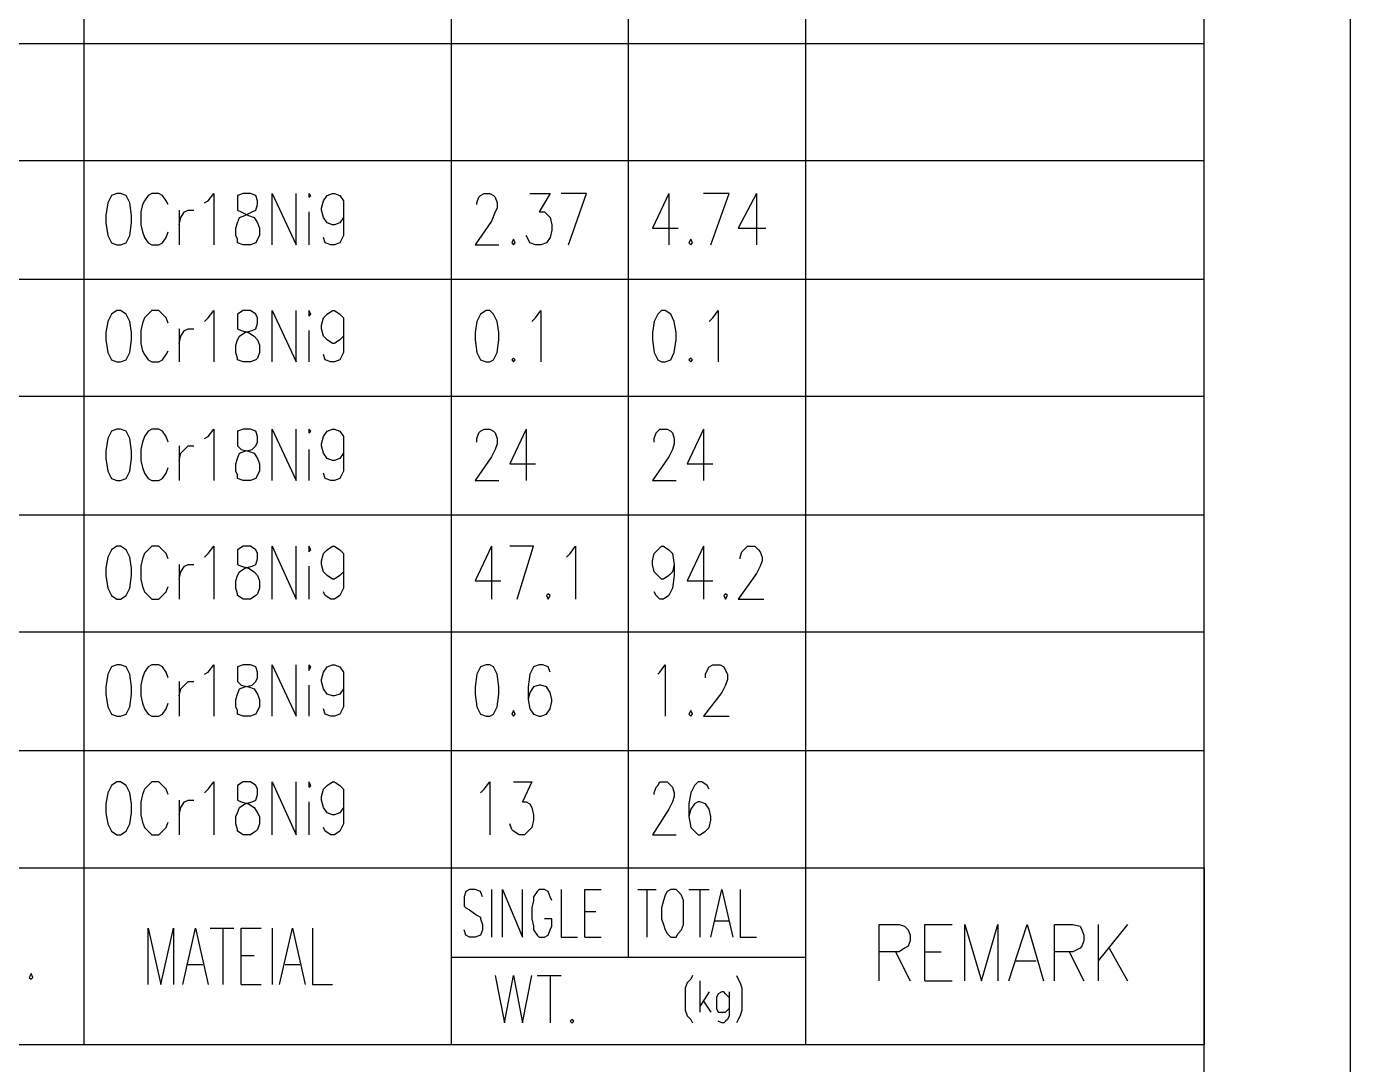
# Model space of a CAD drawing. Extents: x 13.06 to 16.25, y 9.33 to 13.85.
# Drawn here: x 15.767 to 16.25, y 9.6675 to 10.0463 of the extents above; entities that cross this region are included whole.
import ezdxf

# ---------------------------------------------------------------- set-up
doc = ezdxf.new("R2010")
doc.units = 0
doc.header["$MEASUREMENT"] = 0
doc.linetypes.add('AUSGEZOGEN', pattern=[0])
doc.layers.get('0').update_dxf_attribs({"linetype": 'AUSGEZOGEN'})

msp = doc.modelspace()

# ---------------------------------------------------------------- linework, layer by layer
for points in [[(13.056, 9.33067), (16.25, 9.33067), (16.25, 9.33067), (16.25, 13.85267), (16.25, 13.85267), (13.056, 13.85267), (13.056, 13.85267), (13.056, 9.33067), (13.056, 9.33067)], [(13.19, 9.384), (16.19667, 9.384), (16.19667, 9.384), (16.19667, 13.79933), (16.19667, 13.79933), (13.19, 13.79933), (13.19, 13.79933), (13.19, 9.384), (13.19, 9.384)], [(15.788, 10.04), (15.788, 10.08333)], [(15.922, 10.04), (15.922, 10.08333)], [(15.98667, 10.04), (15.98667, 10.08333)], [(16.05133, 10.04), (16.05133, 10.08333)], [(16.19667, 10.04), (16.19667, 10.08333)], [(16.19667, 10.04), (15.22867, 10.04)], [(15.788, 9.99733), (15.788, 10.04)], [(15.922, 9.99733), (15.922, 10.04)], [(15.98667, 9.99733), (15.98667, 10.04)], [(16.05133, 9.99733), (16.05133, 10.04)], [(16.19667, 9.99733), (16.19667, 10.04)], [(16.19667, 9.99733), (15.22867, 9.99733)], [(15.788, 9.954), (15.788, 9.99733)], [(15.922, 9.954), (15.922, 9.99733)], [(15.98667, 9.954), (15.98667, 9.99733)], [(16.05133, 9.954), (16.05133, 9.99733)], [(16.19667, 9.954), (16.19667, 9.99733)], [(15.8, 9.98533), (15.798, 9.98467), (15.798, 9.98467), (15.79667, 9.982), (15.79667, 9.982), (15.796, 9.97733), (15.796, 9.97733), (15.796, 9.97467), (15.796, 9.97467), (15.79667, 9.97), (15.79667, 9.97), (15.798, 9.96733), (15.798, 9.96733), (15.8, 9.96667), (15.8, 9.96667), (15.80133, 9.96667), (15.80133, 9.96667), (15.80333, 9.96733), (15.80333, 9.96733), (15.80467, 9.97), (15.80467, 9.97), (15.80533, 9.97467), (15.80533, 9.97467), (15.80533, 9.97733), (15.80533, 9.97733), (15.80467, 9.982), (15.80467, 9.982), (15.80333, 9.98467), (15.80333, 9.98467), (15.80133, 9.98533), (15.80133, 9.98533), (15.8, 9.98533), (15.8, 9.98533)], [(15.81867, 9.98133), (15.818, 9.98267), (15.818, 9.98267), (15.81667, 9.98467), (15.81667, 9.98467), (15.81533, 9.98533), (15.81533, 9.98533), (15.81267, 9.98533), (15.81267, 9.98533), (15.81133, 9.98467), (15.81133, 9.98467), (15.81, 9.98267), (15.81, 9.98267), (15.80933, 9.98133), (15.80933, 9.98133), (15.80867, 9.97867), (15.80867, 9.97867), (15.80867, 9.974), (15.80867, 9.974), (15.80933, 9.97133), (15.80933, 9.97133), (15.81, 9.96933), (15.81, 9.96933), (15.81133, 9.96733), (15.81133, 9.96733), (15.81267, 9.96667), (15.81267, 9.96667), (15.81533, 9.96667), (15.81533, 9.96667), (15.81667, 9.96733), (15.81667, 9.96733), (15.818, 9.96933), (15.818, 9.96933), (15.81867, 9.97133)], [(15.832, 9.982), (15.83333, 9.98267), (15.83333, 9.98267), (15.83533, 9.98533), (15.83533, 9.98533), (15.83533, 9.96667)], [(15.846, 9.98533), (15.844, 9.98467), (15.844, 9.98467), (15.844, 9.97933), (15.844, 9.97933), (15.84533, 9.97867), (15.84533, 9.97867), (15.848, 9.97733), (15.848, 9.97733), (15.85, 9.97667), (15.85, 9.97667), (15.85133, 9.97467), (15.85133, 9.97467), (15.852, 9.97267), (15.852, 9.97267), (15.852, 9.97), (15.852, 9.97), (15.85133, 9.96867), (15.85133, 9.96867), (15.85067, 9.96733), (15.85067, 9.96733), (15.84867, 9.96667), (15.84867, 9.96667), (15.846, 9.96667), (15.846, 9.96667), (15.844, 9.96733), (15.844, 9.96733), (15.844, 9.96867), (15.844, 9.96867), (15.84333, 9.97), (15.84333, 9.97), (15.84333, 9.97267), (15.84333, 9.97267), (15.844, 9.97467), (15.844, 9.97467), (15.84467, 9.97667), (15.84467, 9.97667), (15.84667, 9.97733), (15.84667, 9.97733), (15.84933, 9.97867), (15.84933, 9.97867), (15.85067, 9.97933), (15.85067, 9.97933), (15.85133, 9.98133), (15.85133, 9.98133), (15.85133, 9.98267), (15.85133, 9.98267), (15.85067, 9.98467), (15.85067, 9.98467), (15.84867, 9.98533), (15.84867, 9.98533), (15.846, 9.98533), (15.846, 9.98533)], [(15.85667, 9.96667), (15.85667, 9.98533), (15.85667, 9.98533), (15.86533, 9.96667), (15.86533, 9.96667), (15.86533, 9.98533)], [(15.87, 9.98467), (15.87, 9.984), (15.87, 9.984), (15.87067, 9.98467), (15.87067, 9.98467), (15.87, 9.98533), (15.87, 9.98533), (15.87, 9.98467), (15.87, 9.98467)], [(15.88267, 9.97933), (15.88267, 9.97667), (15.88267, 9.97667), (15.88133, 9.97467), (15.88133, 9.97467), (15.87933, 9.974), (15.87933, 9.974), (15.87867, 9.974), (15.87867, 9.974), (15.87667, 9.97467), (15.87667, 9.97467), (15.87533, 9.97667), (15.87533, 9.97667), (15.87467, 9.97933), (15.87467, 9.97933), (15.87467, 9.98), (15.87467, 9.98), (15.87533, 9.98267), (15.87533, 9.98267), (15.87667, 9.98467), (15.87667, 9.98467), (15.87867, 9.98533), (15.87867, 9.98533), (15.87933, 9.98533), (15.87933, 9.98533), (15.88133, 9.98467), (15.88133, 9.98467), (15.88267, 9.98267), (15.88267, 9.98267), (15.88267, 9.97), (15.88267, 9.97), (15.88133, 9.96733), (15.88133, 9.96733), (15.87933, 9.96667), (15.87933, 9.96667), (15.878, 9.96667), (15.878, 9.96667), (15.876, 9.96733), (15.876, 9.96733), (15.87533, 9.96933)], [(15.93133, 9.98133), (15.93133, 9.982), (15.93133, 9.982), (15.932, 9.984), (15.932, 9.984), (15.93267, 9.98467), (15.93267, 9.98467), (15.934, 9.98533), (15.934, 9.98533), (15.936, 9.98533), (15.936, 9.98533), (15.93733, 9.98467), (15.93733, 9.98467), (15.938, 9.984), (15.938, 9.984), (15.93867, 9.982), (15.93867, 9.982), (15.93867, 9.98), (15.93867, 9.98), (15.938, 9.97867), (15.938, 9.97867), (15.93667, 9.97533), (15.93667, 9.97533), (15.93067, 9.96667), (15.93067, 9.96667), (15.93933, 9.96667)], [(15.95067, 9.98533), (15.958, 9.98533), (15.958, 9.98533), (15.954, 9.97867), (15.954, 9.97867), (15.956, 9.97867), (15.956, 9.97867), (15.95733, 9.97733), (15.95733, 9.97733), (15.958, 9.97667), (15.958, 9.97667), (15.95867, 9.974), (15.95867, 9.974), (15.95867, 9.972), (15.95867, 9.972), (15.958, 9.96933), (15.958, 9.96933), (15.95667, 9.96733), (15.95667, 9.96733), (15.95467, 9.96667), (15.95467, 9.96667), (15.95267, 9.96667), (15.95267, 9.96667), (15.95067, 9.96733), (15.95067, 9.96733), (15.95, 9.96867), (15.95, 9.96867), (15.94933, 9.97)], [(15.96467, 9.96667), (15.97133, 9.98533), (15.97133, 9.98533), (15.962, 9.98533)], [(16.00133, 9.98533), (15.99533, 9.97267), (15.99533, 9.97267), (16.00467, 9.97267)], [(16.00133, 9.98533), (16.00133, 9.96667)], [(16.01667, 9.96667), (16.02333, 9.98533), (16.02333, 9.98533), (16.014, 9.98533)], [(16.03333, 9.98533), (16.02667, 9.97267), (16.02667, 9.97267), (16.03667, 9.97267)], [(16.03333, 9.98533), (16.03333, 9.96667)], [(15.82267, 9.97933), (15.82267, 9.96667)], [(15.82267, 9.974), (15.82333, 9.97667), (15.82333, 9.97667), (15.82467, 9.97867), (15.82467, 9.97867), (15.826, 9.97933), (15.826, 9.97933), (15.828, 9.97933)], [(15.87, 9.97867), (15.87, 9.96667)], [(15.94467, 9.96867), (15.944, 9.96733), (15.944, 9.96733), (15.94467, 9.96667), (15.94467, 9.96667), (15.94533, 9.96733), (15.94533, 9.96733), (15.94467, 9.96867), (15.94467, 9.96867)], [(16.00933, 9.96867), (16.00867, 9.96733), (16.00867, 9.96733), (16.00933, 9.96667), (16.00933, 9.96667), (16.01, 9.96733), (16.01, 9.96733), (16.00933, 9.96867), (16.00933, 9.96867)], [(16.19667, 9.954), (15.22867, 9.954)], [(15.788, 9.91133), (15.788, 9.954)], [(15.922, 9.91133), (15.922, 9.954)], [(15.98667, 9.91133), (15.98667, 9.954)], [(16.05133, 9.91133), (16.05133, 9.954)], [(16.19667, 9.91133), (16.19667, 9.954)], [(15.8, 9.94267), (15.798, 9.94133), (15.798, 9.94133), (15.79667, 9.93867), (15.79667, 9.93867), (15.796, 9.93467), (15.796, 9.93467), (15.796, 9.932), (15.796, 9.932), (15.79667, 9.92733), (15.79667, 9.92733), (15.798, 9.92467), (15.798, 9.92467), (15.8, 9.924), (15.8, 9.924), (15.80133, 9.924), (15.80133, 9.924), (15.80333, 9.92467), (15.80333, 9.92467), (15.80467, 9.92733), (15.80467, 9.92733), (15.80533, 9.932), (15.80533, 9.932), (15.80533, 9.93467), (15.80533, 9.93467), (15.80467, 9.93867), (15.80467, 9.93867), (15.80333, 9.94133), (15.80333, 9.94133), (15.80133, 9.94267), (15.80133, 9.94267), (15.8, 9.94267), (15.8, 9.94267)], [(15.81867, 9.938), (15.818, 9.94), (15.818, 9.94), (15.81667, 9.94133), (15.81667, 9.94133), (15.81533, 9.94267), (15.81533, 9.94267), (15.81267, 9.94267), (15.81267, 9.94267), (15.81133, 9.94133), (15.81133, 9.94133), (15.81, 9.94), (15.81, 9.94), (15.80933, 9.938), (15.80933, 9.938), (15.80867, 9.93533), (15.80867, 9.93533), (15.80867, 9.93067), (15.80867, 9.93067), (15.80933, 9.928), (15.80933, 9.928), (15.81, 9.92667), (15.81, 9.92667), (15.81133, 9.92467), (15.81133, 9.92467), (15.81267, 9.924), (15.81267, 9.924), (15.81533, 9.924), (15.81533, 9.924), (15.81667, 9.92467), (15.81667, 9.92467), (15.818, 9.92667), (15.818, 9.92667), (15.81867, 9.928)], [(15.832, 9.93867), (15.83333, 9.94), (15.83333, 9.94), (15.83533, 9.94267), (15.83533, 9.94267), (15.83533, 9.924)], [(15.846, 9.94267), (15.844, 9.94133), (15.844, 9.94133), (15.844, 9.936), (15.844, 9.936), (15.84533, 9.93533), (15.84533, 9.93533), (15.848, 9.93467), (15.848, 9.93467), (15.85, 9.93333), (15.85, 9.93333), (15.85133, 9.932), (15.85133, 9.932), (15.852, 9.93), (15.852, 9.93), (15.852, 9.92733), (15.852, 9.92733), (15.85133, 9.92533), (15.85133, 9.92533), (15.85067, 9.92467), (15.85067, 9.92467), (15.84867, 9.924), (15.84867, 9.924), (15.846, 9.924), (15.846, 9.924), (15.844, 9.92467), (15.844, 9.92467), (15.844, 9.92533), (15.844, 9.92533), (15.84333, 9.92733), (15.84333, 9.92733), (15.84333, 9.93), (15.84333, 9.93), (15.844, 9.932), (15.844, 9.932), (15.84467, 9.93333), (15.84467, 9.93333), (15.84667, 9.93467), (15.84667, 9.93467), (15.84933, 9.93533), (15.84933, 9.93533), (15.85067, 9.936), (15.85067, 9.936), (15.85133, 9.938), (15.85133, 9.938), (15.85133, 9.94), (15.85133, 9.94), (15.85067, 9.94133), (15.85067, 9.94133), (15.84867, 9.94267), (15.84867, 9.94267), (15.846, 9.94267), (15.846, 9.94267)], [(15.85667, 9.924), (15.85667, 9.94267), (15.85667, 9.94267), (15.86533, 9.924), (15.86533, 9.924), (15.86533, 9.94267)], [(15.87, 9.94133), (15.87, 9.94067), (15.87, 9.94067), (15.87067, 9.94133), (15.87067, 9.94133), (15.87, 9.94267), (15.87, 9.94267), (15.87, 9.94133), (15.87, 9.94133)], [(15.88267, 9.936), (15.88267, 9.93333), (15.88267, 9.93333), (15.88133, 9.932), (15.88133, 9.932), (15.87933, 9.93067), (15.87933, 9.93067), (15.87867, 9.93067), (15.87867, 9.93067), (15.87667, 9.932), (15.87667, 9.932), (15.87533, 9.93333), (15.87533, 9.93333), (15.87467, 9.936), (15.87467, 9.936), (15.87467, 9.93733), (15.87467, 9.93733), (15.87533, 9.94), (15.87533, 9.94), (15.87667, 9.94133), (15.87667, 9.94133), (15.87867, 9.94267), (15.87867, 9.94267), (15.87933, 9.94267), (15.87933, 9.94267), (15.88133, 9.94133), (15.88133, 9.94133), (15.88267, 9.94), (15.88267, 9.94), (15.88267, 9.92733), (15.88267, 9.92733), (15.88133, 9.92467), (15.88133, 9.92467), (15.87933, 9.924), (15.87933, 9.924), (15.878, 9.924), (15.878, 9.924), (15.876, 9.92467), (15.876, 9.92467), (15.87533, 9.92667)], [(15.93467, 9.94267), (15.93267, 9.94133), (15.93267, 9.94133), (15.93133, 9.93867), (15.93133, 9.93867), (15.93067, 9.93467), (15.93067, 9.93467), (15.93067, 9.932), (15.93067, 9.932), (15.93133, 9.92733), (15.93133, 9.92733), (15.93267, 9.92467), (15.93267, 9.92467), (15.93467, 9.924), (15.93467, 9.924), (15.936, 9.924), (15.936, 9.924), (15.93733, 9.92467), (15.93733, 9.92467), (15.93867, 9.92733), (15.93867, 9.92733), (15.93933, 9.932), (15.93933, 9.932), (15.93933, 9.93467), (15.93933, 9.93467), (15.93867, 9.93867), (15.93867, 9.93867), (15.93733, 9.94133), (15.93733, 9.94133), (15.936, 9.94267), (15.936, 9.94267), (15.93467, 9.94267), (15.93467, 9.94267)], [(15.95133, 9.93867), (15.95267, 9.94), (15.95267, 9.94), (15.95467, 9.94267), (15.95467, 9.94267), (15.95467, 9.924)], [(15.99867, 9.94267), (15.99733, 9.94133), (15.99733, 9.94133), (15.996, 9.93867), (15.996, 9.93867), (15.99533, 9.93467), (15.99533, 9.93467), (15.99533, 9.932), (15.99533, 9.932), (15.996, 9.92733), (15.996, 9.92733), (15.99733, 9.92467), (15.99733, 9.92467), (15.99867, 9.924), (15.99867, 9.924), (16, 9.924), (16, 9.924), (16.002, 9.92467), (16.002, 9.92467), (16.00333, 9.92733), (16.00333, 9.92733), (16.004, 9.932), (16.004, 9.932), (16.004, 9.93467), (16.004, 9.93467), (16.00333, 9.93867), (16.00333, 9.93867), (16.002, 9.94133), (16.002, 9.94133), (16, 9.94267), (16, 9.94267), (15.99867, 9.94267), (15.99867, 9.94267)], [(16.016, 9.93867), (16.01733, 9.94), (16.01733, 9.94), (16.01933, 9.94267), (16.01933, 9.94267), (16.01933, 9.924)], [(15.82267, 9.936), (15.82267, 9.924)], [(15.82267, 9.93067), (15.82333, 9.93333), (15.82333, 9.93333), (15.82467, 9.93533), (15.82467, 9.93533), (15.826, 9.936), (15.826, 9.936), (15.828, 9.936)], [(15.87, 9.93533), (15.87, 9.924)], [(15.94467, 9.92533), (15.944, 9.92467), (15.944, 9.92467), (15.94467, 9.924), (15.94467, 9.924), (15.94533, 9.92467), (15.94533, 9.92467), (15.94467, 9.92533), (15.94467, 9.92533)], [(16.00933, 9.92533), (16.00867, 9.92467), (16.00867, 9.92467), (16.00933, 9.924), (16.00933, 9.924), (16.01, 9.92467), (16.01, 9.92467), (16.00933, 9.92533), (16.00933, 9.92533)], [(16.19667, 9.91133), (15.22867, 9.91133)], [(15.788, 9.868), (15.788, 9.91133)], [(15.922, 9.868), (15.922, 9.91133)], [(15.98667, 9.868), (15.98667, 9.91133)], [(16.05133, 9.868), (16.05133, 9.91133)], [(16.19667, 9.868), (16.19667, 9.91133)], [(15.8, 9.89933), (15.798, 9.89867), (15.798, 9.89867), (15.79667, 9.896), (15.79667, 9.896), (15.796, 9.89133), (15.796, 9.89133), (15.796, 9.88867), (15.796, 9.88867), (15.79667, 9.884), (15.79667, 9.884), (15.798, 9.88133), (15.798, 9.88133), (15.8, 9.88067), (15.8, 9.88067), (15.80133, 9.88067), (15.80133, 9.88067), (15.80333, 9.88133), (15.80333, 9.88133), (15.80467, 9.884), (15.80467, 9.884), (15.80533, 9.88867), (15.80533, 9.88867), (15.80533, 9.89133), (15.80533, 9.89133), (15.80467, 9.896), (15.80467, 9.896), (15.80333, 9.89867), (15.80333, 9.89867), (15.80133, 9.89933), (15.80133, 9.89933), (15.8, 9.89933), (15.8, 9.89933)], [(15.81867, 9.89467), (15.818, 9.89667), (15.818, 9.89667), (15.81667, 9.89867), (15.81667, 9.89867), (15.81533, 9.89933), (15.81533, 9.89933), (15.81267, 9.89933), (15.81267, 9.89933), (15.81133, 9.89867), (15.81133, 9.89867), (15.81, 9.89667), (15.81, 9.89667), (15.80933, 9.89467), (15.80933, 9.89467), (15.80867, 9.892), (15.80867, 9.892), (15.80867, 9.888), (15.80867, 9.888), (15.80933, 9.88533), (15.80933, 9.88533), (15.81, 9.88333), (15.81, 9.88333), (15.81133, 9.88133), (15.81133, 9.88133), (15.81267, 9.88067), (15.81267, 9.88067), (15.81533, 9.88067), (15.81533, 9.88067), (15.81667, 9.88133), (15.81667, 9.88133), (15.818, 9.88333), (15.818, 9.88333), (15.81867, 9.88533)], [(15.832, 9.896), (15.83333, 9.89667), (15.83333, 9.89667), (15.83533, 9.89933), (15.83533, 9.89933), (15.83533, 9.88067)], [(15.846, 9.89933), (15.844, 9.89867), (15.844, 9.89867), (15.844, 9.89333), (15.844, 9.89333), (15.84533, 9.892), (15.84533, 9.892), (15.848, 9.89133), (15.848, 9.89133), (15.85, 9.89067), (15.85, 9.89067), (15.85133, 9.88867), (15.85133, 9.88867), (15.852, 9.88667), (15.852, 9.88667), (15.852, 9.884), (15.852, 9.884), (15.85133, 9.88267), (15.85133, 9.88267), (15.85067, 9.88133), (15.85067, 9.88133), (15.84867, 9.88067), (15.84867, 9.88067), (15.846, 9.88067), (15.846, 9.88067), (15.844, 9.88133), (15.844, 9.88133), (15.844, 9.88267), (15.844, 9.88267), (15.84333, 9.884), (15.84333, 9.884), (15.84333, 9.88667), (15.84333, 9.88667), (15.844, 9.88867), (15.844, 9.88867), (15.84467, 9.89067), (15.84467, 9.89067), (15.84667, 9.89133), (15.84667, 9.89133), (15.84933, 9.892), (15.84933, 9.892), (15.85067, 9.89333), (15.85067, 9.89333), (15.85133, 9.89467), (15.85133, 9.89467), (15.85133, 9.89667), (15.85133, 9.89667), (15.85067, 9.89867), (15.85067, 9.89867), (15.84867, 9.89933), (15.84867, 9.89933), (15.846, 9.89933), (15.846, 9.89933)], [(15.85667, 9.88067), (15.85667, 9.89933), (15.85667, 9.89933), (15.86533, 9.88067), (15.86533, 9.88067), (15.86533, 9.89933)], [(15.87, 9.89867), (15.87, 9.898), (15.87, 9.898), (15.87067, 9.89867), (15.87067, 9.89867), (15.87, 9.89933), (15.87, 9.89933), (15.87, 9.89867), (15.87, 9.89867)], [(15.88267, 9.89333), (15.88267, 9.89067), (15.88267, 9.89067), (15.88133, 9.88867), (15.88133, 9.88867), (15.87933, 9.888), (15.87933, 9.888), (15.87867, 9.888), (15.87867, 9.888), (15.87667, 9.88867), (15.87667, 9.88867), (15.87533, 9.89067), (15.87533, 9.89067), (15.87467, 9.89333), (15.87467, 9.89333), (15.87467, 9.894), (15.87467, 9.894), (15.87533, 9.89667), (15.87533, 9.89667), (15.87667, 9.89867), (15.87667, 9.89867), (15.87867, 9.89933), (15.87867, 9.89933), (15.87933, 9.89933), (15.87933, 9.89933), (15.88133, 9.89867), (15.88133, 9.89867), (15.88267, 9.89667), (15.88267, 9.89667), (15.88267, 9.884), (15.88267, 9.884), (15.88133, 9.88133), (15.88133, 9.88133), (15.87933, 9.88067), (15.87933, 9.88067), (15.878, 9.88067), (15.878, 9.88067), (15.876, 9.88133), (15.876, 9.88133), (15.87533, 9.88333)], [(15.93133, 9.89467), (15.93133, 9.896), (15.93133, 9.896), (15.932, 9.898), (15.932, 9.898), (15.93267, 9.89867), (15.93267, 9.89867), (15.934, 9.89933), (15.934, 9.89933), (15.936, 9.89933), (15.936, 9.89933), (15.93733, 9.89867), (15.93733, 9.89867), (15.938, 9.898), (15.938, 9.898), (15.93867, 9.896), (15.93867, 9.896), (15.93867, 9.894), (15.93867, 9.894), (15.938, 9.892), (15.938, 9.892), (15.93667, 9.88933), (15.93667, 9.88933), (15.93067, 9.88067), (15.93067, 9.88067), (15.93933, 9.88067)], [(15.94933, 9.89933), (15.94333, 9.88667), (15.94333, 9.88667), (15.95267, 9.88667)], [(15.94933, 9.89933), (15.94933, 9.88067)], [(15.996, 9.89467), (15.996, 9.896), (15.996, 9.896), (15.99667, 9.898), (15.99667, 9.898), (15.99733, 9.89867), (15.99733, 9.89867), (15.998, 9.89933), (15.998, 9.89933), (16.00067, 9.89933), (16.00067, 9.89933), (16.002, 9.89867), (16.002, 9.89867), (16.00267, 9.898), (16.00267, 9.898), (16.00333, 9.896), (16.00333, 9.896), (16.00333, 9.894), (16.00333, 9.894), (16.00267, 9.892), (16.00267, 9.892), (16.00133, 9.88933), (16.00133, 9.88933), (15.99533, 9.88067), (15.99533, 9.88067), (16.004, 9.88067)], [(16.014, 9.89933), (16.008, 9.88667), (16.008, 9.88667), (16.01733, 9.88667)], [(16.014, 9.89933), (16.014, 9.88067)], [(15.82267, 9.89333), (15.82267, 9.88067)], [(15.82267, 9.888), (15.82333, 9.89067), (15.82333, 9.89067), (15.82467, 9.892), (15.82467, 9.892), (15.826, 9.89333), (15.826, 9.89333), (15.828, 9.89333)], [(15.87, 9.892), (15.87, 9.88067)], [(16.19667, 9.868), (15.22867, 9.868)], [(15.788, 9.82533), (15.788, 9.868)], [(15.922, 9.82533), (15.922, 9.868)], [(15.98667, 9.82533), (15.98667, 9.868)], [(16.05133, 9.82533), (16.05133, 9.868)], [(16.19667, 9.82533), (16.19667, 9.868)], [(15.8, 9.85667), (15.798, 9.85533), (15.798, 9.85533), (15.79667, 9.85267), (15.79667, 9.85267), (15.796, 9.84867), (15.796, 9.84867), (15.796, 9.846), (15.796, 9.846), (15.79667, 9.84133), (15.79667, 9.84133), (15.798, 9.83867), (15.798, 9.83867), (15.8, 9.83733), (15.8, 9.83733), (15.80133, 9.83733), (15.80133, 9.83733), (15.80333, 9.83867), (15.80333, 9.83867), (15.80467, 9.84133), (15.80467, 9.84133), (15.80533, 9.846), (15.80533, 9.846), (15.80533, 9.84867), (15.80533, 9.84867), (15.80467, 9.85267), (15.80467, 9.85267), (15.80333, 9.85533), (15.80333, 9.85533), (15.80133, 9.85667), (15.80133, 9.85667), (15.8, 9.85667), (15.8, 9.85667)], [(15.81867, 9.852), (15.818, 9.854), (15.818, 9.854), (15.81667, 9.85533), (15.81667, 9.85533), (15.81533, 9.85667), (15.81533, 9.85667), (15.81267, 9.85667), (15.81267, 9.85667), (15.81133, 9.85533), (15.81133, 9.85533), (15.81, 9.854), (15.81, 9.854), (15.80933, 9.852), (15.80933, 9.852), (15.80867, 9.84933), (15.80867, 9.84933), (15.80867, 9.84467), (15.80867, 9.84467), (15.80933, 9.842), (15.80933, 9.842), (15.81, 9.84), (15.81, 9.84), (15.81133, 9.83867), (15.81133, 9.83867), (15.81267, 9.83733), (15.81267, 9.83733), (15.81533, 9.83733), (15.81533, 9.83733), (15.81667, 9.83867), (15.81667, 9.83867), (15.818, 9.84), (15.818, 9.84), (15.81867, 9.842)], [(15.832, 9.85267), (15.83333, 9.854), (15.83333, 9.854), (15.83533, 9.85667), (15.83533, 9.85667), (15.83533, 9.83733)], [(15.846, 9.85667), (15.844, 9.85533), (15.844, 9.85533), (15.844, 9.85), (15.844, 9.85), (15.84533, 9.84933), (15.84533, 9.84933), (15.848, 9.84867), (15.848, 9.84867), (15.85, 9.84733), (15.85, 9.84733), (15.85133, 9.846), (15.85133, 9.846), (15.852, 9.844), (15.852, 9.844), (15.852, 9.84133), (15.852, 9.84133), (15.85133, 9.83933), (15.85133, 9.83933), (15.85067, 9.83867), (15.85067, 9.83867), (15.84867, 9.83733), (15.84867, 9.83733), (15.846, 9.83733), (15.846, 9.83733), (15.844, 9.83867), (15.844, 9.83867), (15.844, 9.83933), (15.844, 9.83933), (15.84333, 9.84133), (15.84333, 9.84133), (15.84333, 9.844), (15.84333, 9.844), (15.844, 9.846), (15.844, 9.846), (15.84467, 9.84733), (15.84467, 9.84733), (15.84667, 9.84867), (15.84667, 9.84867), (15.84933, 9.84933), (15.84933, 9.84933), (15.85067, 9.85), (15.85067, 9.85), (15.85133, 9.852), (15.85133, 9.852), (15.85133, 9.854), (15.85133, 9.854), (15.85067, 9.85533), (15.85067, 9.85533), (15.84867, 9.85667), (15.84867, 9.85667), (15.846, 9.85667), (15.846, 9.85667)], [(15.85667, 9.83733), (15.85667, 9.85667), (15.85667, 9.85667), (15.86533, 9.83733), (15.86533, 9.83733), (15.86533, 9.85667)], [(15.87, 9.85533), (15.87, 9.85467), (15.87, 9.85467), (15.87067, 9.85533), (15.87067, 9.85533), (15.87, 9.85667), (15.87, 9.85667), (15.87, 9.85533), (15.87, 9.85533)], [(15.88267, 9.85), (15.88267, 9.84733), (15.88267, 9.84733), (15.88133, 9.846), (15.88133, 9.846), (15.87933, 9.84467), (15.87933, 9.84467), (15.87867, 9.84467), (15.87867, 9.84467), (15.87667, 9.846), (15.87667, 9.846), (15.87533, 9.84733), (15.87533, 9.84733), (15.87467, 9.85), (15.87467, 9.85), (15.87467, 9.85133), (15.87467, 9.85133), (15.87533, 9.854), (15.87533, 9.854), (15.87667, 9.85533), (15.87667, 9.85533), (15.87867, 9.85667), (15.87867, 9.85667), (15.87933, 9.85667), (15.87933, 9.85667), (15.88133, 9.85533), (15.88133, 9.85533), (15.88267, 9.854), (15.88267, 9.854), (15.88267, 9.84133), (15.88267, 9.84133), (15.88133, 9.83867), (15.88133, 9.83867), (15.87933, 9.83733), (15.87933, 9.83733), (15.878, 9.83733), (15.878, 9.83733), (15.876, 9.83867), (15.876, 9.83867), (15.87533, 9.84)], [(15.93667, 9.85667), (15.93067, 9.844), (15.93067, 9.844), (15.94, 9.844)], [(15.93667, 9.85667), (15.93667, 9.83733)], [(15.946, 9.83733), (15.952, 9.85667), (15.952, 9.85667), (15.94333, 9.85667)], [(15.964, 9.85267), (15.96533, 9.854), (15.96533, 9.854), (15.96733, 9.85667), (15.96733, 9.85667), (15.96733, 9.83733)], [(16.00333, 9.85), (16.00267, 9.84733), (16.00267, 9.84733), (16.00133, 9.846), (16.00133, 9.846), (15.99933, 9.84467), (15.99933, 9.84467), (15.99867, 9.84467), (15.99867, 9.84467), (15.99733, 9.846), (15.99733, 9.846), (15.996, 9.84733), (15.996, 9.84733), (15.99533, 9.85), (15.99533, 9.85), (15.99533, 9.85133), (15.99533, 9.85133), (15.996, 9.854), (15.996, 9.854), (15.99733, 9.85533), (15.99733, 9.85533), (15.99867, 9.85667), (15.99867, 9.85667), (15.99933, 9.85667), (15.99933, 9.85667), (16.00133, 9.85533), (16.00133, 9.85533), (16.00267, 9.854), (16.00267, 9.854), (16.00333, 9.85), (16.00333, 9.85), (16.00333, 9.846), (16.00333, 9.846), (16.00267, 9.84133), (16.00267, 9.84133), (16.00133, 9.83867), (16.00133, 9.83867), (15.99933, 9.83733), (15.99933, 9.83733), (15.998, 9.83733), (15.998, 9.83733), (15.99667, 9.83867), (15.99667, 9.83867), (15.996, 9.84)], [(16.014, 9.85667), (16.008, 9.844), (16.008, 9.844), (16.01733, 9.844)], [(16.014, 9.85667), (16.014, 9.83733)], [(16.02733, 9.852), (16.02733, 9.85267), (16.02733, 9.85267), (16.028, 9.85467), (16.028, 9.85467), (16.02867, 9.85533), (16.02867, 9.85533), (16.03, 9.85667), (16.03, 9.85667), (16.03267, 9.85667), (16.03267, 9.85667), (16.034, 9.85533), (16.034, 9.85533), (16.03467, 9.85467), (16.03467, 9.85467), (16.03533, 9.85267), (16.03533, 9.85267), (16.03533, 9.85133), (16.03533, 9.85133), (16.03467, 9.84933), (16.03467, 9.84933), (16.03333, 9.84667), (16.03333, 9.84667), (16.02667, 9.83733), (16.02667, 9.83733), (16.036, 9.83733)], [(15.82267, 9.85), (15.82267, 9.83733)], [(15.82267, 9.84467), (15.82333, 9.84733), (15.82333, 9.84733), (15.82467, 9.84933), (15.82467, 9.84933), (15.826, 9.85), (15.826, 9.85), (15.828, 9.85)], [(15.87, 9.84933), (15.87, 9.83733)], [(15.95733, 9.83933), (15.95667, 9.83867), (15.95667, 9.83867), (15.95733, 9.83733), (15.95733, 9.83733), (15.958, 9.83867), (15.958, 9.83867), (15.95733, 9.83933), (15.95733, 9.83933)], [(16.022, 9.83933), (16.02133, 9.83867), (16.02133, 9.83867), (16.022, 9.83733), (16.022, 9.83733), (16.02267, 9.83867), (16.02267, 9.83867), (16.022, 9.83933), (16.022, 9.83933)], [(16.19667, 9.82533), (15.22867, 9.82533)], [(15.788, 9.782), (15.788, 9.82533)], [(15.922, 9.782), (15.922, 9.82533)], [(15.98667, 9.782), (15.98667, 9.82533)], [(16.05133, 9.782), (16.05133, 9.82533)], [(16.19667, 9.782), (16.19667, 9.82533)], [(15.8, 9.81333), (15.798, 9.81267), (15.798, 9.81267), (15.79667, 9.81), (15.79667, 9.81), (15.796, 9.80533), (15.796, 9.80533), (15.796, 9.80267), (15.796, 9.80267), (15.79667, 9.798), (15.79667, 9.798), (15.798, 9.79533), (15.798, 9.79533), (15.8, 9.79467), (15.8, 9.79467), (15.80133, 9.79467), (15.80133, 9.79467), (15.80333, 9.79533), (15.80333, 9.79533), (15.80467, 9.798), (15.80467, 9.798), (15.80533, 9.80267), (15.80533, 9.80267), (15.80533, 9.80533), (15.80533, 9.80533), (15.80467, 9.81), (15.80467, 9.81), (15.80333, 9.81267), (15.80333, 9.81267), (15.80133, 9.81333), (15.80133, 9.81333), (15.8, 9.81333), (15.8, 9.81333)], [(15.81867, 9.80867), (15.818, 9.81067), (15.818, 9.81067), (15.81667, 9.81267), (15.81667, 9.81267), (15.81533, 9.81333), (15.81533, 9.81333), (15.81267, 9.81333), (15.81267, 9.81333), (15.81133, 9.81267), (15.81133, 9.81267), (15.81, 9.81067), (15.81, 9.81067), (15.80933, 9.80867), (15.80933, 9.80867), (15.80867, 9.806), (15.80867, 9.806), (15.80867, 9.802), (15.80867, 9.802), (15.80933, 9.79933), (15.80933, 9.79933), (15.81, 9.79733), (15.81, 9.79733), (15.81133, 9.79533), (15.81133, 9.79533), (15.81267, 9.79467), (15.81267, 9.79467), (15.81533, 9.79467), (15.81533, 9.79467), (15.81667, 9.79533), (15.81667, 9.79533), (15.818, 9.79733), (15.818, 9.79733), (15.81867, 9.79933)], [(15.832, 9.81), (15.83333, 9.81067), (15.83333, 9.81067), (15.83533, 9.81333), (15.83533, 9.81333), (15.83533, 9.79467)], [(15.846, 9.81333), (15.844, 9.81267), (15.844, 9.81267), (15.844, 9.80733), (15.844, 9.80733), (15.84533, 9.806), (15.84533, 9.806), (15.848, 9.80533), (15.848, 9.80533), (15.85, 9.80467), (15.85, 9.80467), (15.85133, 9.80267), (15.85133, 9.80267), (15.852, 9.80067), (15.852, 9.80067), (15.852, 9.798), (15.852, 9.798), (15.85133, 9.79667), (15.85133, 9.79667), (15.85067, 9.79533), (15.85067, 9.79533), (15.84867, 9.79467), (15.84867, 9.79467), (15.846, 9.79467), (15.846, 9.79467), (15.844, 9.79533), (15.844, 9.79533), (15.844, 9.79667), (15.844, 9.79667), (15.84333, 9.798), (15.84333, 9.798), (15.84333, 9.80067), (15.84333, 9.80067), (15.844, 9.80267), (15.844, 9.80267), (15.84467, 9.80467), (15.84467, 9.80467), (15.84667, 9.80533), (15.84667, 9.80533), (15.84933, 9.806), (15.84933, 9.806), (15.85067, 9.80733), (15.85067, 9.80733), (15.85133, 9.80867), (15.85133, 9.80867), (15.85133, 9.81067), (15.85133, 9.81067), (15.85067, 9.81267), (15.85067, 9.81267), (15.84867, 9.81333), (15.84867, 9.81333), (15.846, 9.81333), (15.846, 9.81333)], [(15.85667, 9.79467), (15.85667, 9.81333), (15.85667, 9.81333), (15.86533, 9.79467), (15.86533, 9.79467), (15.86533, 9.81333)], [(15.87, 9.81267), (15.87, 9.81133), (15.87, 9.81133), (15.87067, 9.81267), (15.87067, 9.81267), (15.87, 9.81333), (15.87, 9.81333), (15.87, 9.81267), (15.87, 9.81267)], [(15.88267, 9.80733), (15.88267, 9.80467), (15.88267, 9.80467), (15.88133, 9.80267), (15.88133, 9.80267), (15.87933, 9.802), (15.87933, 9.802), (15.87867, 9.802), (15.87867, 9.802), (15.87667, 9.80267), (15.87667, 9.80267), (15.87533, 9.80467), (15.87533, 9.80467), (15.87467, 9.80733), (15.87467, 9.80733), (15.87467, 9.808), (15.87467, 9.808), (15.87533, 9.81067), (15.87533, 9.81067), (15.87667, 9.81267), (15.87667, 9.81267), (15.87867, 9.81333), (15.87867, 9.81333), (15.87933, 9.81333), (15.87933, 9.81333), (15.88133, 9.81267), (15.88133, 9.81267), (15.88267, 9.81067), (15.88267, 9.81067), (15.88267, 9.798), (15.88267, 9.798), (15.88133, 9.79533), (15.88133, 9.79533), (15.87933, 9.79467), (15.87933, 9.79467), (15.878, 9.79467), (15.878, 9.79467), (15.876, 9.79533), (15.876, 9.79533), (15.87533, 9.79733)], [(15.93467, 9.81333), (15.93267, 9.81267), (15.93267, 9.81267), (15.93133, 9.81), (15.93133, 9.81), (15.93067, 9.80533), (15.93067, 9.80533), (15.93067, 9.80267), (15.93067, 9.80267), (15.93133, 9.798), (15.93133, 9.798), (15.93267, 9.79533), (15.93267, 9.79533), (15.93467, 9.79467), (15.93467, 9.79467), (15.936, 9.79467), (15.936, 9.79467), (15.93733, 9.79533), (15.93733, 9.79533), (15.93867, 9.798), (15.93867, 9.798), (15.93933, 9.80267), (15.93933, 9.80267), (15.93933, 9.80533), (15.93933, 9.80533), (15.93867, 9.81), (15.93867, 9.81), (15.93733, 9.81267), (15.93733, 9.81267), (15.936, 9.81333), (15.936, 9.81333), (15.93467, 9.81333), (15.93467, 9.81333)], [(15.958, 9.81067), (15.95733, 9.81267), (15.95733, 9.81267), (15.95533, 9.81333), (15.95533, 9.81333), (15.954, 9.81333), (15.954, 9.81333), (15.952, 9.81267), (15.952, 9.81267), (15.95067, 9.81), (15.95067, 9.81), (15.95, 9.80533), (15.95, 9.80533), (15.95, 9.80067), (15.95, 9.80067), (15.95067, 9.79733), (15.95067, 9.79733), (15.952, 9.79533), (15.952, 9.79533), (15.954, 9.79467), (15.954, 9.79467), (15.95467, 9.79467), (15.95467, 9.79467), (15.95667, 9.79533), (15.95667, 9.79533), (15.958, 9.79733), (15.958, 9.79733), (15.95867, 9.8), (15.95867, 9.8), (15.95867, 9.80067), (15.95867, 9.80067), (15.958, 9.80333), (15.958, 9.80333), (15.95667, 9.80533), (15.95667, 9.80533), (15.95467, 9.806), (15.95467, 9.806), (15.954, 9.806), (15.954, 9.806), (15.952, 9.80533), (15.952, 9.80533), (15.95067, 9.80333), (15.95067, 9.80333), (15.95, 9.80067)], [(15.99733, 9.81), (15.998, 9.81067), (15.998, 9.81067), (16, 9.81333), (16, 9.81333), (16, 9.79467)], [(16.01467, 9.80867), (16.01467, 9.81), (16.01467, 9.81), (16.01533, 9.81133), (16.01533, 9.81133), (16.016, 9.81267), (16.016, 9.81267), (16.01733, 9.81333), (16.01733, 9.81333), (16.02, 9.81333), (16.02, 9.81333), (16.02133, 9.81267), (16.02133, 9.81267), (16.022, 9.81133), (16.022, 9.81133), (16.02267, 9.81), (16.02267, 9.81), (16.02267, 9.808), (16.02267, 9.808), (16.022, 9.806), (16.022, 9.806), (16.02067, 9.80333), (16.02067, 9.80333), (16.014, 9.79467), (16.014, 9.79467), (16.02333, 9.79467)], [(15.82267, 9.80733), (15.82267, 9.79467)], [(15.82267, 9.802), (15.82333, 9.80467), (15.82333, 9.80467), (15.82467, 9.806), (15.82467, 9.806), (15.826, 9.80733), (15.826, 9.80733), (15.828, 9.80733)], [(15.87, 9.806), (15.87, 9.79467)], [(15.94467, 9.79667), (15.944, 9.79533), (15.944, 9.79533), (15.94467, 9.79467), (15.94467, 9.79467), (15.94533, 9.79533), (15.94533, 9.79533), (15.94467, 9.79667), (15.94467, 9.79667)], [(16.00933, 9.79667), (16.00867, 9.79533), (16.00867, 9.79533), (16.00933, 9.79467), (16.00933, 9.79467), (16.01, 9.79533), (16.01, 9.79533), (16.00933, 9.79667), (16.00933, 9.79667)], [(16.19667, 9.782), (15.22867, 9.782)], [(15.788, 9.73933), (15.788, 9.782)], [(15.922, 9.73933), (15.922, 9.782)], [(15.98667, 9.73933), (15.98667, 9.782)], [(16.05133, 9.73933), (16.05133, 9.782)], [(16.19667, 9.73933), (16.19667, 9.782)], [(15.8, 9.77067), (15.798, 9.76933), (15.798, 9.76933), (15.79667, 9.76667), (15.79667, 9.76667), (15.796, 9.76267), (15.796, 9.76267), (15.796, 9.75933), (15.796, 9.75933), (15.79667, 9.75533), (15.79667, 9.75533), (15.798, 9.75267), (15.798, 9.75267), (15.8, 9.75133), (15.8, 9.75133), (15.80133, 9.75133), (15.80133, 9.75133), (15.80333, 9.75267), (15.80333, 9.75267), (15.80467, 9.75533), (15.80467, 9.75533), (15.80533, 9.75933), (15.80533, 9.75933), (15.80533, 9.76267), (15.80533, 9.76267), (15.80467, 9.76667), (15.80467, 9.76667), (15.80333, 9.76933), (15.80333, 9.76933), (15.80133, 9.77067), (15.80133, 9.77067), (15.8, 9.77067), (15.8, 9.77067)], [(15.81867, 9.766), (15.818, 9.768), (15.818, 9.768), (15.81667, 9.76933), (15.81667, 9.76933), (15.81533, 9.77067), (15.81533, 9.77067), (15.81267, 9.77067), (15.81267, 9.77067), (15.81133, 9.76933), (15.81133, 9.76933), (15.81, 9.768), (15.81, 9.768), (15.80933, 9.766), (15.80933, 9.766), (15.80867, 9.76333), (15.80867, 9.76333), (15.80867, 9.75867), (15.80867, 9.75867), (15.80933, 9.756), (15.80933, 9.756), (15.81, 9.754), (15.81, 9.754), (15.81133, 9.75267), (15.81133, 9.75267), (15.81267, 9.75133), (15.81267, 9.75133), (15.81533, 9.75133), (15.81533, 9.75133), (15.81667, 9.75267), (15.81667, 9.75267), (15.818, 9.754), (15.818, 9.754), (15.81867, 9.756)], [(15.832, 9.76667), (15.83333, 9.768), (15.83333, 9.768), (15.83533, 9.77067), (15.83533, 9.77067), (15.83533, 9.75133)], [(15.846, 9.77067), (15.844, 9.76933), (15.844, 9.76933), (15.844, 9.764), (15.844, 9.764), (15.84533, 9.76333), (15.84533, 9.76333), (15.848, 9.76267), (15.848, 9.76267), (15.85, 9.76133), (15.85, 9.76133), (15.85133, 9.75933), (15.85133, 9.75933), (15.852, 9.758), (15.852, 9.758), (15.852, 9.75533), (15.852, 9.75533), (15.85133, 9.75333), (15.85133, 9.75333), (15.85067, 9.75267), (15.85067, 9.75267), (15.84867, 9.75133), (15.84867, 9.75133), (15.846, 9.75133), (15.846, 9.75133), (15.844, 9.75267), (15.844, 9.75267), (15.844, 9.75333), (15.844, 9.75333), (15.84333, 9.75533), (15.84333, 9.75533), (15.84333, 9.758), (15.84333, 9.758), (15.844, 9.75933), (15.844, 9.75933), (15.84467, 9.76133), (15.84467, 9.76133), (15.84667, 9.76267), (15.84667, 9.76267), (15.84933, 9.76333), (15.84933, 9.76333), (15.85067, 9.764), (15.85067, 9.764), (15.85133, 9.766), (15.85133, 9.766), (15.85133, 9.768), (15.85133, 9.768), (15.85067, 9.76933), (15.85067, 9.76933), (15.84867, 9.77067), (15.84867, 9.77067), (15.846, 9.77067), (15.846, 9.77067)], [(15.85667, 9.75133), (15.85667, 9.77067), (15.85667, 9.77067), (15.86533, 9.75133), (15.86533, 9.75133), (15.86533, 9.77067)], [(15.87, 9.76933), (15.87, 9.76867), (15.87, 9.76867), (15.87067, 9.76933), (15.87067, 9.76933), (15.87, 9.77067), (15.87, 9.77067), (15.87, 9.76933), (15.87, 9.76933)], [(15.88267, 9.764), (15.88267, 9.76133), (15.88267, 9.76133), (15.88133, 9.75933), (15.88133, 9.75933), (15.87933, 9.75867), (15.87933, 9.75867), (15.87867, 9.75867), (15.87867, 9.75867), (15.87667, 9.75933), (15.87667, 9.75933), (15.87533, 9.76133), (15.87533, 9.76133), (15.87467, 9.764), (15.87467, 9.764), (15.87467, 9.76533), (15.87467, 9.76533), (15.87533, 9.768), (15.87533, 9.768), (15.87667, 9.76933), (15.87667, 9.76933), (15.87867, 9.77067), (15.87867, 9.77067), (15.87933, 9.77067), (15.87933, 9.77067), (15.88133, 9.76933), (15.88133, 9.76933), (15.88267, 9.768), (15.88267, 9.768), (15.88267, 9.75533), (15.88267, 9.75533), (15.88133, 9.75267), (15.88133, 9.75267), (15.87933, 9.75133), (15.87933, 9.75133), (15.878, 9.75133), (15.878, 9.75133), (15.876, 9.75267), (15.876, 9.75267), (15.87533, 9.754)], [(15.93267, 9.76667), (15.934, 9.768), (15.934, 9.768), (15.936, 9.77067), (15.936, 9.77067), (15.936, 9.75133)], [(15.94467, 9.77067), (15.95133, 9.77067), (15.95133, 9.77067), (15.948, 9.76333), (15.948, 9.76333), (15.94933, 9.76333), (15.94933, 9.76333), (15.95067, 9.76267), (15.95067, 9.76267), (15.95133, 9.76133), (15.95133, 9.76133), (15.952, 9.75867), (15.952, 9.75867), (15.952, 9.75667), (15.952, 9.75667), (15.95133, 9.754), (15.95133, 9.754), (15.95, 9.75267), (15.95, 9.75267), (15.94867, 9.75133), (15.94867, 9.75133), (15.94667, 9.75133), (15.94667, 9.75133), (15.94467, 9.75267), (15.94467, 9.75267), (15.944, 9.75333), (15.944, 9.75333), (15.94333, 9.75533)], [(15.996, 9.766), (15.996, 9.76667), (15.996, 9.76667), (15.99667, 9.76867), (15.99667, 9.76867), (15.99733, 9.76933), (15.99733, 9.76933), (15.998, 9.77067), (15.998, 9.77067), (16.00067, 9.77067), (16.00067, 9.77067), (16.002, 9.76933), (16.002, 9.76933), (16.00267, 9.76867), (16.00267, 9.76867), (16.00333, 9.76667), (16.00333, 9.76667), (16.00333, 9.76533), (16.00333, 9.76533), (16.00267, 9.76333), (16.00267, 9.76333), (16.00133, 9.76067), (16.00133, 9.76067), (15.99533, 9.75133), (15.99533, 9.75133), (16.004, 9.75133)], [(16.016, 9.768), (16.01533, 9.76933), (16.01533, 9.76933), (16.01333, 9.77067), (16.01333, 9.77067), (16.012, 9.77067), (16.012, 9.77067), (16.01067, 9.76933), (16.01067, 9.76933), (16.00933, 9.76667), (16.00933, 9.76667), (16.00867, 9.76267), (16.00867, 9.76267), (16.00867, 9.758), (16.00867, 9.758), (16.00933, 9.754), (16.00933, 9.754), (16.01067, 9.75267), (16.01067, 9.75267), (16.012, 9.75133), (16.012, 9.75133), (16.01267, 9.75133), (16.01267, 9.75133), (16.01467, 9.75267), (16.01467, 9.75267), (16.016, 9.754), (16.016, 9.754), (16.01667, 9.75667), (16.01667, 9.75667), (16.01667, 9.758), (16.01667, 9.758), (16.016, 9.76067), (16.016, 9.76067), (16.01467, 9.76267), (16.01467, 9.76267), (16.01267, 9.76333), (16.01267, 9.76333), (16.012, 9.76333), (16.012, 9.76333), (16.01067, 9.76267), (16.01067, 9.76267), (16.00933, 9.76067), (16.00933, 9.76067), (16.00867, 9.758)], [(15.82267, 9.764), (15.82267, 9.75133)], [(15.82267, 9.75867), (15.82333, 9.76133), (15.82333, 9.76133), (15.82467, 9.76333), (15.82467, 9.76333), (15.826, 9.764), (15.826, 9.764), (15.828, 9.764)], [(15.87, 9.76333), (15.87, 9.75133)], [(15.22867, 9.73933), (16.19667, 9.73933)], [(15.788, 9.67467), (15.788, 9.73933)], [(15.922, 9.67467), (15.922, 9.73933)], [(15.98667, 9.70667), (15.98667, 9.73933)], [(16.05133, 9.67467), (16.05133, 9.73933)], [(16.19667, 9.73933), (16.19667, 9.67467), (16.19667, 9.67467), (16.19667, 9.73933), (16.19667, 9.73933)], [(15.93333, 9.72867), (15.93267, 9.73067), (15.93267, 9.73067), (15.93067, 9.73133), (15.93067, 9.73133), (15.92867, 9.73133), (15.92867, 9.73133), (15.92733, 9.73067), (15.92733, 9.73067), (15.92667, 9.72867), (15.92667, 9.72867), (15.92667, 9.72533), (15.92667, 9.72533), (15.92733, 9.72467), (15.92733, 9.72467), (15.92867, 9.724), (15.92867, 9.724), (15.93133, 9.722), (15.93133, 9.722), (15.93267, 9.72133), (15.93267, 9.72133), (15.93267, 9.72067), (15.93267, 9.72067), (15.93333, 9.71867), (15.93333, 9.71867), (15.93333, 9.71667), (15.93333, 9.71667), (15.93267, 9.71467), (15.93267, 9.71467), (15.93067, 9.714), (15.93067, 9.714), (15.92867, 9.714), (15.92867, 9.714), (15.92733, 9.71467), (15.92733, 9.71467), (15.92667, 9.71667)], [(15.93667, 9.73133), (15.93667, 9.714)], [(15.94067, 9.714), (15.94067, 9.73133), (15.94067, 9.73133), (15.948, 9.714), (15.948, 9.714), (15.948, 9.73133)], [(15.95867, 9.72733), (15.958, 9.72867), (15.958, 9.72867), (15.95733, 9.73067), (15.95733, 9.73067), (15.956, 9.73133), (15.956, 9.73133), (15.954, 9.73133), (15.954, 9.73133), (15.95333, 9.73067), (15.95333, 9.73067), (15.952, 9.72867), (15.952, 9.72867), (15.952, 9.72733), (15.952, 9.72733), (15.95133, 9.72467), (15.95133, 9.72467), (15.95133, 9.72067), (15.95133, 9.72067), (15.952, 9.718), (15.952, 9.718), (15.952, 9.71667), (15.952, 9.71667), (15.95333, 9.71467), (15.95333, 9.71467), (15.954, 9.714), (15.954, 9.714), (15.956, 9.714), (15.956, 9.714), (15.95733, 9.71467), (15.95733, 9.71467), (15.958, 9.71667), (15.958, 9.71667), (15.95867, 9.718), (15.95867, 9.718), (15.95867, 9.72067), (15.95867, 9.72067), (15.956, 9.72067)], [(15.962, 9.73133), (15.962, 9.714), (15.962, 9.714), (15.968, 9.714)], [(15.97067, 9.714), (15.97067, 9.73133), (15.97067, 9.73133), (15.97667, 9.73133)], [(15.99, 9.73133), (15.99667, 9.73133)], [(15.99333, 9.73133), (15.99333, 9.714)], [(16.002, 9.73133), (16.00067, 9.73067), (16.00067, 9.73067), (16, 9.72933), (16, 9.72933), (15.99933, 9.72733), (15.99933, 9.72733), (15.99867, 9.72467), (15.99867, 9.72467), (15.99867, 9.72067), (15.99867, 9.72067), (15.99933, 9.71867), (15.99933, 9.71867), (16, 9.71667), (16, 9.71667), (16.00067, 9.71533), (16.00067, 9.71533), (16.002, 9.714), (16.002, 9.714), (16.004, 9.714), (16.004, 9.714), (16.00467, 9.71533), (16.00467, 9.71533), (16.006, 9.71667), (16.006, 9.71667), (16.00667, 9.71867), (16.00667, 9.71867), (16.00667, 9.72733), (16.00667, 9.72733), (16.006, 9.72933), (16.006, 9.72933), (16.00467, 9.73067), (16.00467, 9.73067), (16.004, 9.73133), (16.004, 9.73133), (16.002, 9.73133), (16.002, 9.73133)], [(16.00867, 9.73133), (16.016, 9.73133)], [(16.01267, 9.73133), (16.01267, 9.714)], [(16.01667, 9.714), (16.02067, 9.73133), (16.02067, 9.73133), (16.02467, 9.714)], [(16.02733, 9.73133), (16.02733, 9.714), (16.02733, 9.714), (16.03333, 9.714)], [(15.97067, 9.72333), (15.97467, 9.72333)], [(16.018, 9.72), (16.02333, 9.72)], [(16.078, 9.698), (16.078, 9.71867), (16.078, 9.71867), (16.08533, 9.71867), (16.08533, 9.71867), (16.08733, 9.718), (16.08733, 9.718), (16.08867, 9.71667), (16.08867, 9.71667), (16.08933, 9.71467), (16.08933, 9.71467), (16.08933, 9.71267), (16.08933, 9.71267), (16.08867, 9.71067), (16.08867, 9.71067), (16.08733, 9.71), (16.08733, 9.71), (16.08533, 9.70867), (16.08533, 9.70867), (16.078, 9.70867)], [(16.09467, 9.698), (16.09467, 9.71867), (16.09467, 9.71867), (16.10467, 9.71867)], [(16.10933, 9.698), (16.10933, 9.71867), (16.10933, 9.71867), (16.11533, 9.698), (16.11533, 9.698), (16.12133, 9.71867), (16.12133, 9.71867), (16.12133, 9.698)], [(16.12533, 9.698), (16.132, 9.71867), (16.132, 9.71867), (16.138, 9.698)], [(16.142, 9.698), (16.142, 9.71867), (16.142, 9.71867), (16.14867, 9.71867), (16.14867, 9.71867), (16.15133, 9.718), (16.15133, 9.718), (16.152, 9.71667), (16.152, 9.71667), (16.15267, 9.71467), (16.15267, 9.71467), (16.15267, 9.71267), (16.15267, 9.71267), (16.152, 9.71067), (16.152, 9.71067), (16.15133, 9.71), (16.15133, 9.71), (16.14867, 9.70867), (16.14867, 9.70867), (16.142, 9.70867)], [(16.158, 9.71867), (16.158, 9.698)], [(16.16867, 9.71867), (16.158, 9.70533)], [(15.81133, 9.69667), (15.81133, 9.71733), (15.81133, 9.71733), (15.816, 9.69667), (15.816, 9.69667), (15.82067, 9.71733), (15.82067, 9.71733), (15.82067, 9.69667)], [(15.824, 9.69667), (15.82867, 9.71733), (15.82867, 9.71733), (15.83333, 9.69667)], [(15.834, 9.71733), (15.84267, 9.71733)], [(15.83867, 9.71733), (15.83867, 9.69667)], [(15.84533, 9.69667), (15.84533, 9.71733), (15.84533, 9.71733), (15.85267, 9.71733)], [(15.85667, 9.71733), (15.85667, 9.69667)], [(15.85933, 9.69667), (15.864, 9.71733), (15.864, 9.71733), (15.86867, 9.69667)], [(15.87133, 9.71733), (15.87133, 9.69667), (15.87133, 9.69667), (15.87867, 9.69667)], [(15.97067, 9.714), (15.97667, 9.714)], [(16.084, 9.70867), (16.08933, 9.698)], [(16.09467, 9.70867), (16.10067, 9.70867)], [(16.14733, 9.70867), (16.15267, 9.698)], [(16.162, 9.71), (16.16867, 9.698)], [(15.82533, 9.704), (15.83133, 9.704)], [(15.84533, 9.70733), (15.85, 9.70733)], [(15.86133, 9.704), (15.86667, 9.704)], [(15.922, 9.70667), (16.05133, 9.70667)], [(16.128, 9.70533), (16.13533, 9.70533)], [(15.76867, 9.70067), (15.768, 9.69933), (15.768, 9.69933), (15.76867, 9.69867), (15.76867, 9.69867), (15.76933, 9.69933), (15.76933, 9.69933), (15.76867, 9.70067), (15.76867, 9.70067)], [(15.938, 9.7), (15.94133, 9.68267), (15.94133, 9.68267), (15.94467, 9.7), (15.94467, 9.7), (15.948, 9.68267), (15.948, 9.68267), (15.95133, 9.7)], [(15.95333, 9.7), (15.962, 9.7)], [(15.958, 9.7), (15.958, 9.68267)], [(16.01, 9.7), (16.00933, 9.69867), (16.00933, 9.69867), (16.008, 9.69733), (16.008, 9.69733), (16.00733, 9.69533), (16.00733, 9.69533), (16.00733, 9.68733), (16.00733, 9.68733), (16.008, 9.68533), (16.008, 9.68533), (16.00933, 9.684), (16.00933, 9.684), (16.01, 9.68267)], [(16.026, 9.7), (16.02667, 9.69867), (16.02667, 9.69867), (16.02733, 9.69733), (16.02733, 9.69733), (16.028, 9.69533), (16.028, 9.69533), (16.028, 9.68733), (16.028, 9.68733), (16.02733, 9.68533), (16.02733, 9.68533), (16.02667, 9.684), (16.02667, 9.684), (16.026, 9.68267)], [(15.84533, 9.69667), (15.85267, 9.69667)], [(16.01267, 9.698), (16.01267, 9.68667)], [(16.016, 9.694), (16.01267, 9.68867)], [(16.02333, 9.692), (16.022, 9.69333), (16.022, 9.69333), (16.02133, 9.694), (16.02133, 9.694), (16.02067, 9.694), (16.02067, 9.694), (16.01933, 9.69333), (16.01933, 9.69333), (16.01867, 9.692), (16.01867, 9.692), (16.01867, 9.688), (16.01867, 9.688), (16.01933, 9.68667), (16.01933, 9.68667), (16.022, 9.68667), (16.022, 9.68667), (16.02333, 9.688)], [(16.02333, 9.694), (16.02333, 9.68533), (16.02333, 9.68533), (16.02267, 9.684), (16.02267, 9.684), (16.022, 9.68333), (16.022, 9.68333), (16.02133, 9.68267), (16.02133, 9.68267), (16.02067, 9.68267), (16.02067, 9.68267), (16.01933, 9.68333)], [(16.09467, 9.698), (16.10467, 9.698)], [(16.014, 9.69067), (16.01667, 9.68667)], [(15.966, 9.684), (15.96533, 9.68333), (15.96533, 9.68333), (15.966, 9.68267), (15.966, 9.68267), (15.96667, 9.68333), (15.96667, 9.68333), (15.966, 9.684), (15.966, 9.684)], [(16.19667, 9.67467), (15.22867, 9.67467), (15.22867, 9.67467), (15.22867, 9.384), (15.22867, 9.384), (16.19667, 9.384), (16.19667, 9.384), (16.19667, 9.67467), (16.19667, 9.67467)]]:
    msp.add_lwpolyline(points)

doc.saveas('drawing.dxf')
